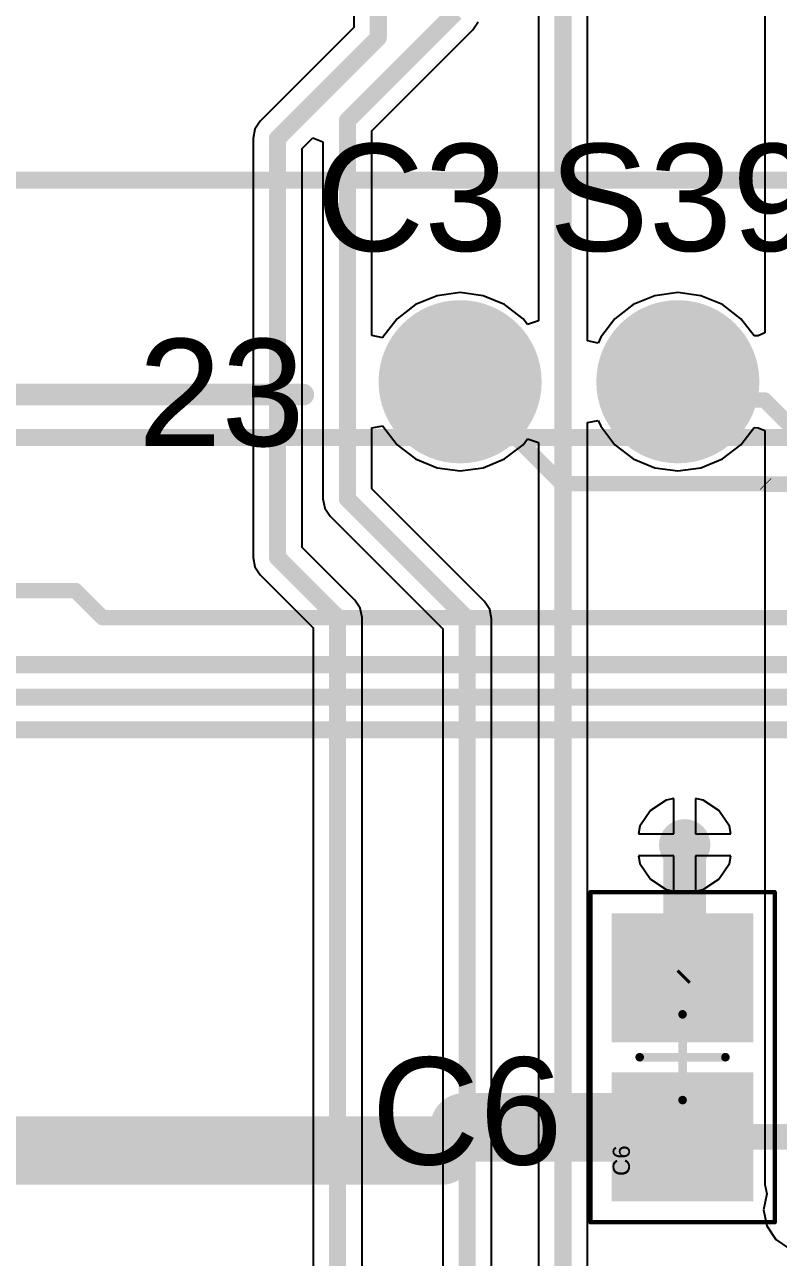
# Model space of a CAD drawing. Header units: inches. Extents: x 0 to 7.57, y 0 to 3.51.
# Drawn here: x 0.64 to 0.986, y 1.986 to 2.552 of the extents above; entities that cross this region are included whole.
import ezdxf

# ---------------------------------------------------------------- set-up
doc = ezdxf.new("R2010")
doc.units = ezdxf.units.IN
doc.header["$MEASUREMENT"] = 0
for name, color, linetype in [('Bottom Courtyard', 56, 'Continuous'), ('Bottom Overlay', 54, 'Continuous'), ('Bottom Solder', 6, 'Continuous'), ('L1', 1, 'Continuous'), ('L2', 5, 'Continuous'), ('Multi-Layer', 9, 'Continuous'), ('Pad Holes', 156, 'Continuous'), ('Top Courtyard', 56, 'Continuous'), ('Top Overlay', 2, 'Continuous'), ('Top Paste', 8, 'Continuous'), ('Top Solder', 216, 'Continuous'), ('Via Holes', 16, 'Continuous')]:
    doc.layers.add(name, color=color, linetype=linetype)
doc.styles.add('Arial', font='', dxfattribs={"height": 0.2})
doc.styles.get('Arial').set_extended_font_data('Arial')

# ---------------------------------------------------------------- blocks, each defined once
blk = doc.blocks.new('FMC_160LCD_V2_B_46')
at = {"layer": 'Bottom Solder'}
h = blk.add_hatch(color=6, dxfattribs=at)
edge = h.paths.add_edge_path()
edge.add_arc((0.95, -0.73425), 0.03746, 0, 360)
h = blk.add_hatch(color=6, dxfattribs=at)
edge = h.paths.add_edge_path()
edge.add_arc((1.05, -0.73425), 0.03746, 0, 360)
at = {"layer": 'L1'}
h = blk.add_hatch(color=1, dxfattribs=at)
edge = h.paths.add_edge_path()
edge.add_arc((0.95, -0.73425), 0.03346, 0, 360)
h = blk.add_hatch(color=1, dxfattribs=at)
edge = h.paths.add_edge_path()
edge.add_arc((1.05, -0.73425), 0.03346, 0, 360)
at = {"layer": 'L2'}
h = blk.add_hatch(color=5, dxfattribs=at)
edge = h.paths.add_edge_path()
edge.add_arc((0.95, -0.73425), 0.03346, 0, 360)
h = blk.add_hatch(color=5, dxfattribs=at)
edge = h.paths.add_edge_path()
edge.add_arc((1.05, -0.73425), 0.03346, 0, 360)
at = {"layer": 'Multi-Layer'}
h = blk.add_hatch(color=9, dxfattribs=at)
edge = h.paths.add_edge_path()
edge.add_arc((0.95, -0.73425), 0.03346, 0, 360)
h = blk.add_hatch(color=9, dxfattribs=at)
edge = h.paths.add_edge_path()
edge.add_arc((1.05, -0.73425), 0.03346, 0, 360)
at = {"layer": 'Pad Holes'}
h = blk.add_hatch(color=7, dxfattribs=at)
edge = h.paths.add_edge_path()
edge.add_arc((0.95, -0.73425), 0.02165, 0, 360)
h = blk.add_hatch(color=7, dxfattribs=at)
edge = h.paths.add_edge_path()
edge.add_arc((1.05, -0.73425), 0.02165, 0, 360)
at = {"layer": 'Top Solder'}
h = blk.add_hatch(color=216, dxfattribs=at)
edge = h.paths.add_edge_path()
edge.add_arc((0.95, -0.73425), 0.03746, 0, 360)
h = blk.add_hatch(color=216, dxfattribs=at)
edge = h.paths.add_edge_path()
edge.add_arc((1.05, -0.73425), 0.03746, 0, 360)
at = {"layer": 'Bottom Courtyard'}
blk.add_lwpolyline([(1.29921, -0.82677, 0.00787, 0.00787, 0), (-1.29921, -0.82677, 0.00787, 0.00787, 0)], format="xyseb", dxfattribs=at)
at = {"layer": 'Bottom Overlay'}
blk.add_lwpolyline([(1.26, -0.72835, 0.01, 0.01, 0), (1.12205, -0.72835, 0.01, 0.01, 0)], format="xyseb", dxfattribs=at)
blk.add_lwpolyline([(1.11955, -0.72835, 0.005, 0.005, 1), (1.12455, -0.72835, 0.005, 0.005, 1)], format="xyseb", close=True, dxfattribs=at)
blk = doc.blocks.new('BACKLIGHT_B_52')
at = {"layer": 'Bottom Courtyard'}
blk.add_lwpolyline([(1.41732, -0.70866, 0.00787, 0.00787, 0), (-1.41732, -0.70866, 0.00787, 0.00787, 0)], format="xyseb", dxfattribs=at)
blk = doc.blocks.new('CAP_SM0805_YAGEOCC2_N_67')
at = {"layer": 'L1'}
for points in [[(-0.06209, -0.02854), (-0.06209, 0.02854), (-0.01091, 0.02854), (-0.01091, -0.02854)], [(0.01091, -0.02854), (0.01091, 0.02854), (0.06209, 0.02854), (0.06209, -0.02854)]]:
    blk.add_hatch(color=1, dxfattribs=at).paths.add_polyline_path(points)
at = {"layer": 'Top Paste'}
for points in [[(-0.06209, -0.02854), (-0.06209, 0.02854), (-0.01091, 0.02854), (-0.01091, -0.02854)], [(0.01091, -0.02854), (0.01091, 0.02854), (0.06209, 0.02854), (0.06209, -0.02854)]]:
    blk.add_hatch(color=8, dxfattribs=at).paths.add_polyline_path(points)
at = {"layer": 'Top Solder'}
for points in [[(-0.06609, -0.03254), (-0.06609, 0.03254), (-0.00691, 0.03254), (-0.00691, -0.03254)], [(0.00691, -0.03254), (0.00691, 0.03254), (0.06609, 0.03254), (0.06609, -0.03254)]]:
    blk.add_hatch(color=216, dxfattribs=at).paths.add_polyline_path(points)
at = {"layer": 'Top Courtyard'}
for points in [[(-0.07579, 0.04232, 0.00197, 0.00197, 0), (0.07579, 0.04232, 0.00197, 0.00197, 0)], [(-0.07579, 0.04232, 0.00197, 0.00197, 0), (-0.07579, -0.04232, 0.00197, 0.00197, 0)], [(0.07579, 0.04232, 0.00197, 0.00197, 0), (0.07579, -0.04232, 0.00197, 0.00197, 0)], [(0, 0.01969, 0.00394, 0.00394, 0), (0, -0.01969, 0.00394, 0.00394, 0)], [(-0.01969, 0, 0.00394, 0.00394, 0), (0.01969, 0, 0.00394, 0.00394, 0)], [(-0.07579, -0.04232, 0.00197, 0.00197, 0), (0.07579, -0.04232, 0.00197, 0.00197, 0)]]:
    blk.add_lwpolyline(points, format="xyseb", dxfattribs=at)
for points in [[(-0.07628, 0.04232, 0.000984, 0.000984, 1), (-0.0753, 0.04232, 0.000984, 0.000984, 1)], [(-0.07628, 0.04232, 0.000984, 0.000984, 1), (-0.0753, 0.04232, 0.000984, 0.000984, 1)], [(0.0753, 0.04232, 0.000984, 0.000984, 1), (0.07628, 0.04232, 0.000984, 0.000984, 1)], [(0.0753, 0.04232, 0.000984, 0.000984, 1), (0.07628, 0.04232, 0.000984, 0.000984, 1)], [(-0.00098, 0.01969, 0.00197, 0.00197, 1), (0.00098, 0.01969, 0.00197, 0.00197, 1)], [(-0.02067, 0, 0.00197, 0.00197, 1), (-0.0187, 0, 0.00197, 0.00197, 1)], [(0.0187, 0, 0.00197, 0.00197, 1), (0.02067, 0, 0.00197, 0.00197, 1)], [(-0.00098, -0.01969, 0.00197, 0.00197, 1), (0.00098, -0.01969, 0.00197, 0.00197, 1)], [(-0.07628, -0.04232, 0.000984, 0.000984, 1), (-0.0753, -0.04232, 0.000984, 0.000984, 1)], [(-0.07628, -0.04232, 0.000984, 0.000984, 1), (-0.0753, -0.04232, 0.000984, 0.000984, 1)], [(0.0753, -0.04232, 0.000984, 0.000984, 1), (0.07628, -0.04232, 0.000984, 0.000984, 1)], [(0.0753, -0.04232, 0.000984, 0.000984, 1), (0.07628, -0.04232, 0.000984, 0.000984, 1)]]:
    blk.add_lwpolyline(points, format="xyseb", close=True, dxfattribs=at)
at = {"layer": 'Top Overlay'}
for points in [[(-0.07579, 0.04232, 0.00197, 0.00197, 0), (-0.07579, -0.04232, 0.00197, 0.00197, 0)], [(-0.07579, 0.04232, 0.00197, 0.00197, 0), (0.07579, 0.04232, 0.00197, 0.00197, 0)], [(0.07579, 0.04232, 0.00197, 0.00197, 0), (0.07579, -0.04232, 0.00197, 0.00197, 0)], [(-0.07579, -0.04232, 0.00197, 0.00197, 0), (0.07579, -0.04232, 0.00197, 0.00197, 0)]]:
    blk.add_lwpolyline(points, format="xyseb", dxfattribs=at)
for points in [[(-0.07628, 0.04232, 0.000984, 0.000984, 1), (-0.0753, 0.04232, 0.000984, 0.000984, 1)], [(-0.07628, 0.04232, 0.000984, 0.000984, 1), (-0.0753, 0.04232, 0.000984, 0.000984, 1)], [(0.0753, 0.04232, 0.000984, 0.000984, 1), (0.07628, 0.04232, 0.000984, 0.000984, 1)], [(0.0753, 0.04232, 0.000984, 0.000984, 1), (0.07628, 0.04232, 0.000984, 0.000984, 1)], [(-0.07628, -0.04232, 0.000984, 0.000984, 1), (-0.0753, -0.04232, 0.000984, 0.000984, 1)], [(-0.07628, -0.04232, 0.000984, 0.000984, 1), (-0.0753, -0.04232, 0.000984, 0.000984, 1)], [(0.0753, -0.04232, 0.000984, 0.000984, 1), (0.07628, -0.04232, 0.000984, 0.000984, 1)], [(0.0753, -0.04232, 0.000984, 0.000984, 1), (0.07628, -0.04232, 0.000984, 0.000984, 1)]]:
    blk.add_lwpolyline(points, format="xyseb", close=True, dxfattribs=at)
at = {"layer": 'Top Courtyard', "style": 'Arial'}
blk.add_text('C6', height=0.007874, dxfattribs=at).set_placement((-0.05453, 0.02421))

msp = doc.modelspace()

# ---------------------------------------------------------------- hatches: boundary and pattern name
at = {"layer": 'Bottom Solder'}
h = msp.add_hatch(color=6, dxfattribs=at)
edge = h.paths.add_edge_path()
edge.add_arc((0.94291, 2.1752), 0.00991, 0, 360)
at = {"layer": 'L1'}
h = msp.add_hatch(color=1, dxfattribs=at)
edge = h.paths.add_edge_path()
edge.add_arc((0.94291, 2.1752), 0.01181, 0, 360)
at = {"layer": 'L2'}
h = msp.add_hatch(color=5, dxfattribs=at)
edge = h.paths.add_edge_path()
edge.add_arc((0.94291, 2.1752), 0.01181, 0, 360)
at = {"layer": 'Top Solder'}
h = msp.add_hatch(color=216, dxfattribs=at)
edge = h.paths.add_edge_path()
edge.add_arc((0.94291, 2.1752), 0.00991, 0, 360)
at = {"layer": 'Via Holes'}
h = msp.add_hatch(color=7, dxfattribs=at)
edge = h.paths.add_edge_path()
edge.add_arc((0.94291, 2.1752), 0.00591, 0, 360)

# ---------------------------------------------------------------- linework, layer by layer
at = {"layer": 'L1'}
for points in [[(0.83976, 2.3878, 0.00709, 0.00709, 0), (0.88656, 2.341, 0.00709, 0.00709, 0)], [(0.83976, 2.3878, 0.00709, 0.00709, 0), (0.83976, 2.3878, 0.00709, 0.00709, 0)], [(0.93976, 2.3878, 0.00709, 0.00709, 0), (0.94814, 2.37942, 0.00709, 0.00709, 0)], [(0.94814, 2.37942, 0.00709, 0.00709, 0), (0.97958, 2.37942, 0.00709, 0.00709, 0)], [(0.97958, 2.37942, 0.00709, 0.00709, 0), (1.017, 2.342, 0.00709, 0.00709, 0)], [(0.88656, 2.341, 0.00709, 0.00709, 0), (0.98, 2.341, 0.00709, 0.00709, 0)], [(0.98, 2.341, 0.00709, 0.00709, 0), (0.98025, 2.34075, 0.00709, 0.00709, 0)], [(0.98025, 2.34075, 0.00709, 0.00709, 0), (0.99821, 2.34075, 0.00709, 0.00709, 0)], [(0.22692, 2.29192, 0.00709, 0.00709, 0), (0.66308, 2.29192, 0.00709, 0.00709, 0)], [(0.66308, 2.29192, 0.00709, 0.00709, 0), (0.67548, 2.27953, 0.00709, 0.00709, 0)], [(0.67548, 2.27953, 0.00709, 0.00709, 0), (1.27684, 2.27953, 0.00709, 0.00709, 0)], [(0.28794, 2.25792, 0.00787, 0.00787, 0), (1.34917, 2.25792, 0.00787, 0.00787, 0)], [(0.50822, 2.24296, 0.00787, 0.00787, 0), (1.34297, 2.24296, 0.00787, 0.00787, 0)], [(0.51442, 2.228, 0.00787, 0.00787, 0), (1.33677, 2.228, 0.00787, 0.00787, 0)], [(0.94291, 2.11516, 0.01969, 0.01969, 0), (0.94291, 2.1752, 0.01969, 0.01969, 0)], [(0.94193, 2.11417, 0.00787, 0.00787, 0), (0.94291, 2.11516, 0.00787, 0.00787, 0)], [(0.84179, 2.04553, 0.0315, 0.0315, 0), (0.93758, 2.04553, 0.0315, 0.0315, 0)], [(0.93758, 2.04553, 0.0315, 0.0315, 0), (0.94193, 2.04118, 0.0315, 0.0315, 0)], [(0.83112, 2.03486, 0.02362, 0.02362, 0), (0.84179, 2.04553, 0.02362, 0.02362, 0)], [(0.49057, 2.03486, 0.0315, 0.0315, 0), (0.83112, 2.03486, 0.0315, 0.0315, 0)], [(0.94193, 2.04118, 0.01181, 0.01181, 0), (1.18866, 2.04118, 0.01181, 0.01181, 0)]]:
    msp.add_lwpolyline(points, format="xyseb", dxfattribs=at)
for points in [[(0.83799, 2.3878, 0.00354, 0.00354, 1), (0.84154, 2.3878, 0.00354, 0.00354, 1)], [(0.83799, 2.3878, 0.00354, 0.00354, 1), (0.84154, 2.3878, 0.00354, 0.00354, 1)], [(0.83799, 2.3878, 0.00354, 0.00354, 1), (0.84154, 2.3878, 0.00354, 0.00354, 1)], [(0.93799, 2.3878, 0.00354, 0.00354, 1), (0.94154, 2.3878, 0.00354, 0.00354, 1)], [(0.94636, 2.37942, 0.00354, 0.00354, 1), (0.94991, 2.37942, 0.00354, 0.00354, 1)], [(0.94636, 2.37942, 0.00354, 0.00354, 1), (0.94991, 2.37942, 0.00354, 0.00354, 1)], [(0.97781, 2.37942, 0.00354, 0.00354, 1), (0.98135, 2.37942, 0.00354, 0.00354, 1)], [(0.97781, 2.37942, 0.00354, 0.00354, 1), (0.98135, 2.37942, 0.00354, 0.00354, 1)], [(0.88479, 2.341, 0.00354, 0.00354, 1), (0.88833, 2.341, 0.00354, 0.00354, 1)], [(0.88479, 2.341, 0.00354, 0.00354, 1), (0.88833, 2.341, 0.00354, 0.00354, 1)], [(0.97823, 2.341, 0.00354, 0.00354, 1), (0.98177, 2.341, 0.00354, 0.00354, 1)], [(0.97823, 2.341, 0.00354, 0.00354, 1), (0.98177, 2.341, 0.00354, 0.00354, 1)], [(0.97848, 2.34075, 0.00354, 0.00354, 1), (0.98202, 2.34075, 0.00354, 0.00354, 1)], [(0.97848, 2.34075, 0.00354, 0.00354, 1), (0.98202, 2.34075, 0.00354, 0.00354, 1)], [(0.66131, 2.29192, 0.00354, 0.00354, 1), (0.66486, 2.29192, 0.00354, 0.00354, 1)], [(0.66131, 2.29192, 0.00354, 0.00354, 1), (0.66486, 2.29192, 0.00354, 0.00354, 1)], [(0.67371, 2.27953, 0.00354, 0.00354, 1), (0.67725, 2.27953, 0.00354, 0.00354, 1)], [(0.67371, 2.27953, 0.00354, 0.00354, 1), (0.67725, 2.27953, 0.00354, 0.00354, 1)], [(0.93799, 2.1752, 0.00984, 0.00984, 1), (0.94783, 2.1752, 0.00984, 0.00984, 1)], [(0.93799, 2.11516, 0.00984, 0.00984, 1), (0.94783, 2.11516, 0.00984, 0.00984, 1)], [(0.93996, 2.11417, 0.00394, 0.00394, 1), (0.9439, 2.11417, 0.00394, 0.00394, 1)], [(0.94094, 2.11516, 0.00394, 0.00394, 1), (0.94488, 2.11516, 0.00394, 0.00394, 1)], [(0.83392, 2.04553, 0.01575, 0.01575, 1), (0.84967, 2.04553, 0.01575, 0.01575, 1)], [(0.9297, 2.04553, 0.01575, 0.01575, 1), (0.94545, 2.04553, 0.01575, 0.01575, 1)], [(0.9297, 2.04553, 0.01575, 0.01575, 1), (0.94545, 2.04553, 0.01575, 0.01575, 1)], [(0.83589, 2.04553, 0.01181, 0.01181, 1), (0.8477, 2.04553, 0.01181, 0.01181, 1)], [(0.93406, 2.04118, 0.01575, 0.01575, 1), (0.9498, 2.04118, 0.01575, 0.01575, 1)], [(0.82325, 2.03486, 0.01575, 0.01575, 1), (0.839, 2.03486, 0.01575, 0.01575, 1)], [(0.82522, 2.03486, 0.01181, 0.01181, 1), (0.83703, 2.03486, 0.01181, 0.01181, 1)], [(0.93898, 2.04118, 0.00591, 0.00591, 1), (0.94488, 2.04118, 0.00591, 0.00591, 1)]]:
    msp.add_lwpolyline(points, format="xyseb", close=True, dxfattribs=at)
at = {"layer": 'L2'}
for p, q in [((0.79093, 2.87258), (0.79093, 2.55041)), ((0.87576, 2.70611), (0.87576, 2.41571)), ((0.89824, 2.40658), (0.89824, 2.70637)), ((0.97976, 2.58647), (0.97976, 2.4102)), ((0.84555, 2.54936), (0.84798, 2.553)), ((0.79093, 2.55041), (0.74796, 2.50744)), ((0.79924, 2.50305), (0.84555, 2.54936)), ((0.74796, 2.50744), (0.74552, 2.5038)), ((0.74552, 2.5038), (0.74467, 2.4995)), ((0.79924, 2.40899), (0.79924, 2.50305)), ((0.74467, 2.4995), (0.74467, 2.30709)), ((0.76715, 2.49484), (0.77214, 2.49984)), ((0.77214, 2.49984), (0.77676, 2.49792)), ((0.77676, 2.49792), (0.77676, 2.334)), ((0.76715, 2.31174), (0.76715, 2.49484)), ((0.83976, 2.4287), (0.82918, 2.4273)), ((0.85035, 2.4273), (0.83976, 2.4287)), ((0.93976, 2.4287), (0.92918, 2.4273)), ((0.95035, 2.4273), (0.93976, 2.4287)), ((0.81931, 2.42322), (0.81084, 2.41672)), ((0.82918, 2.4273), (0.81931, 2.42322)), ((0.86021, 2.42322), (0.85035, 2.4273)), ((0.86869, 2.41672), (0.86021, 2.42322)), ((0.91931, 2.42322), (0.91084, 2.41672)), ((0.92918, 2.4273), (0.91931, 2.42322)), ((0.96021, 2.42322), (0.95035, 2.4273)), ((0.96869, 2.41672), (0.96021, 2.42322)), ((0.81084, 2.41672), (0.80434, 2.40825)), ((0.87076, 2.41401), (0.86869, 2.41672)), ((0.91084, 2.41672), (0.90434, 2.40825)), ((0.97476, 2.4088), (0.96869, 2.41672)), ((0.87576, 2.41571), (0.87076, 2.41401)), ((0.80424, 2.408), (0.79924, 2.40899)), ((0.80434, 2.40825), (0.80424, 2.408)), ((0.90324, 2.40558), (0.89824, 2.40658)), ((0.90434, 2.40825), (0.90324, 2.40558)), ((0.97667, 2.40888), (0.97476, 2.4088)), ((0.97976, 2.4102), (0.97667, 2.40888)), ((0.79924, 2.3666), (0.80424, 2.36759)), ((0.79924, 2.33866), (0.79924, 2.3666)), ((0.80424, 2.36759), (0.80434, 2.36734)), ((0.80434, 2.36734), (0.81084, 2.35887)), ((0.89824, 2.36901), (0.90324, 2.37001)), ((0.89824, 1.73066), (0.89824, 2.36901)), ((0.90324, 2.37001), (0.90434, 2.36734)), ((0.90434, 2.36734), (0.91084, 2.35887)), ((0.96869, 2.35887), (0.97476, 2.36679)), ((0.97476, 2.36679), (0.97667, 2.36671)), ((0.97667, 2.36671), (0.97976, 2.36539)), ((0.86869, 2.35887), (0.87076, 2.36158)), ((0.87076, 2.36158), (0.87576, 2.35988)), ((0.97976, 2.36539), (0.97976, 2.01926)), ((0.81084, 2.35887), (0.81931, 2.35237)), ((0.86021, 2.35237), (0.86869, 2.35887)), ((0.87576, 2.35988), (0.87576, 1.726)), ((0.91084, 2.35887), (0.91931, 2.35237)), ((0.96021, 2.35237), (0.96869, 2.35887)), ((0.81931, 2.35237), (0.82918, 2.34829)), ((0.85035, 2.34829), (0.86021, 2.35237)), ((0.91931, 2.35237), (0.92918, 2.34829)), ((0.95035, 2.34829), (0.96021, 2.35237)), ((0.82918, 2.34829), (0.83976, 2.34689)), ((0.83976, 2.34689), (0.85035, 2.34829)), ((0.92918, 2.34829), (0.93976, 2.34689)), ((0.93976, 2.34689), (0.95035, 2.34829)), ((0.85095, 2.28695), (0.79924, 2.33866)), ((0.77676, 2.334), (0.77762, 2.3297)), ((0.77762, 2.3297), (0.78005, 2.32605)), ((0.78005, 2.32605), (0.83176, 2.27434)), ((0.79141, 2.28748), (0.76715, 2.31174)), ((0.74467, 2.30709), (0.74552, 2.30279)), ((0.74552, 2.30279), (0.74796, 2.29914)), ((0.74796, 2.29914), (0.77223, 2.27487)), ((0.79385, 2.28383), (0.79141, 2.28748)), ((0.85338, 2.2833), (0.85095, 2.28695)), ((0.7947, 2.27953), (0.79385, 2.28383)), ((0.85424, 2.279), (0.85338, 2.2833)), ((0.7947, 1.70544), (0.7947, 2.27953)), ((0.85424, 1.72522), (0.85424, 2.279)), ((0.77223, 2.27487), (0.77223, 1.70079)), ((0.83176, 2.27434), (0.83176, 1.72522)), ((0.93791, 2.19644), (0.9344, 2.19574)), ((0.93791, 2.1802), (0.93791, 2.19644)), ((0.95142, 2.19574), (0.94791, 2.19644)), ((0.94791, 2.19644), (0.94791, 2.1802)), ((0.92719, 2.19092), (0.92237, 2.18371)), ((0.9344, 2.19574), (0.92719, 2.19092)), ((0.95864, 2.19092), (0.95142, 2.19574)), ((0.96346, 2.18371), (0.95864, 2.19092)), ((0.92237, 2.18371), (0.92167, 2.1802)), ((0.92167, 2.1802), (0.93791, 2.1802)), ((0.94791, 2.1802), (0.96416, 2.1802)), ((0.96416, 2.1802), (0.96346, 2.18371)), ((0.93791, 2.1702), (0.92167, 2.1702)), ((0.92167, 2.1702), (0.92237, 2.16669)), ((0.93791, 2.15395), (0.93791, 2.1702)), ((0.96416, 2.1702), (0.94791, 2.1702)), ((0.94791, 2.1702), (0.94791, 2.15395)), ((0.96346, 2.16669), (0.96416, 2.1702)), ((0.92237, 2.16669), (0.92719, 2.15947)), ((0.95864, 2.15947), (0.96346, 2.16669)), ((0.92719, 2.15947), (0.9344, 2.15465)), ((0.95142, 2.15465), (0.95864, 2.15947)), ((0.9344, 2.15465), (0.93791, 2.15395)), ((0.94791, 2.15395), (0.95142, 2.15465)), ((0.98062, 2.01495), (0.97916, 2.00758)), ((0.97976, 2.01926), (0.98062, 2.01496)), ((0.98062, 2.01496), (0.98062, 2.01495)), ((0.97916, 2.00758), (0.98062, 2.0002)), ((0.98062, 2.0002), (0.9848, 1.99395)), ((0.9848, 1.99395), (0.99105, 1.98977))]:
    msp.add_line(p, q, dxfattribs=at)
for points in [[(0.80217, 2.54576, 0.00787, 0.00787, 0), (0.80217, 2.8878, 0.00787, 0.00787, 0)], [(0.887, 1.726, 0.00787, 0.00787, 0), (0.887, 2.72146, 0.00787, 0.00787, 0)], [(0.788, 2.50771, 0.00787, 0.00787, 0), (0.8376, 2.55731, 0.00787, 0.00787, 0)], [(0.75591, 2.4995, 0.00787, 0.00787, 0), (0.80217, 2.54576, 0.00787, 0.00787, 0)], [(0.788, 2.334, 0.00787, 0.00787, 0), (0.788, 2.50771, 0.00787, 0.00787, 0)], [(0.75591, 2.30709, 0.00787, 0.00787, 0), (0.75591, 2.4995, 0.00787, 0.00787, 0)], [(0.788, 2.334, 0.00787, 0.00787, 0), (0.843, 2.279, 0.00787, 0.00787, 0)], [(0.75591, 2.30709, 0.00787, 0.00787, 0), (0.78346, 2.27953, 0.00787, 0.00787, 0)], [(0.78346, 1.70079, 0.00787, 0.00787, 0), (0.78346, 2.27953, 0.00787, 0.00787, 0)], [(0.843, 1.71, 0.00787, 0.00787, 0), (0.843, 2.279, 0.00787, 0.00787, 0)]]:
    msp.add_lwpolyline(points, format="xyseb", dxfattribs=at)
for points in [[(0.8002, 2.54576, 0.00394, 0.00394, 1), (0.80413, 2.54576, 0.00394, 0.00394, 1)], [(0.8002, 2.54576, 0.00394, 0.00394, 1), (0.80413, 2.54576, 0.00394, 0.00394, 1)], [(0.78603, 2.50771, 0.00394, 0.00394, 1), (0.78997, 2.50771, 0.00394, 0.00394, 1)], [(0.78603, 2.50771, 0.00394, 0.00394, 1), (0.78997, 2.50771, 0.00394, 0.00394, 1)], [(0.75394, 2.4995, 0.00394, 0.00394, 1), (0.75787, 2.4995, 0.00394, 0.00394, 1)], [(0.75394, 2.4995, 0.00394, 0.00394, 1), (0.75787, 2.4995, 0.00394, 0.00394, 1)], [(0.78603, 2.334, 0.00394, 0.00394, 1), (0.78997, 2.334, 0.00394, 0.00394, 1)], [(0.78603, 2.334, 0.00394, 0.00394, 1), (0.78997, 2.334, 0.00394, 0.00394, 1)], [(0.75394, 2.30709, 0.00394, 0.00394, 1), (0.75787, 2.30709, 0.00394, 0.00394, 1)], [(0.75394, 2.30709, 0.00394, 0.00394, 1), (0.75787, 2.30709, 0.00394, 0.00394, 1)], [(0.7815, 2.27953, 0.00394, 0.00394, 1), (0.78543, 2.27953, 0.00394, 0.00394, 1)], [(0.7815, 2.27953, 0.00394, 0.00394, 1), (0.78543, 2.27953, 0.00394, 0.00394, 1)], [(0.84103, 2.279, 0.00394, 0.00394, 1), (0.84497, 2.279, 0.00394, 0.00394, 1)], [(0.84103, 2.279, 0.00394, 0.00394, 1), (0.84497, 2.279, 0.00394, 0.00394, 1)]]:
    msp.add_lwpolyline(points, format="xyseb", close=True, dxfattribs=at)

# ---------------------------------------------------------------- block references
for name, p, rotation in [('FMC_160LCD_V2_B_46', (1.88976, 1.65354), 180), ('BACKLIGHT_B_52', (1.9685, 1.65354), 180), ('CAP_SM0805_YAGEOCC2_N_67', (0.94193, 2.07768), 90)]:
    msp.add_blockref(name, p, dxfattribs=dict(rotation=rotation))

# ---------------------------------------------------------------- texts
at = {"layer": 'Top Overlay', "style": 'Arial'}
for s, p in [('C3 S39...', (0.77362, 2.44783)), ('23', (0.69193, 2.35827)), ('C6', (0.799, 2.0284))]:
    msp.add_text(s, height=0.049213, dxfattribs=at).set_placement(p)

doc.saveas('drawing.dxf')
